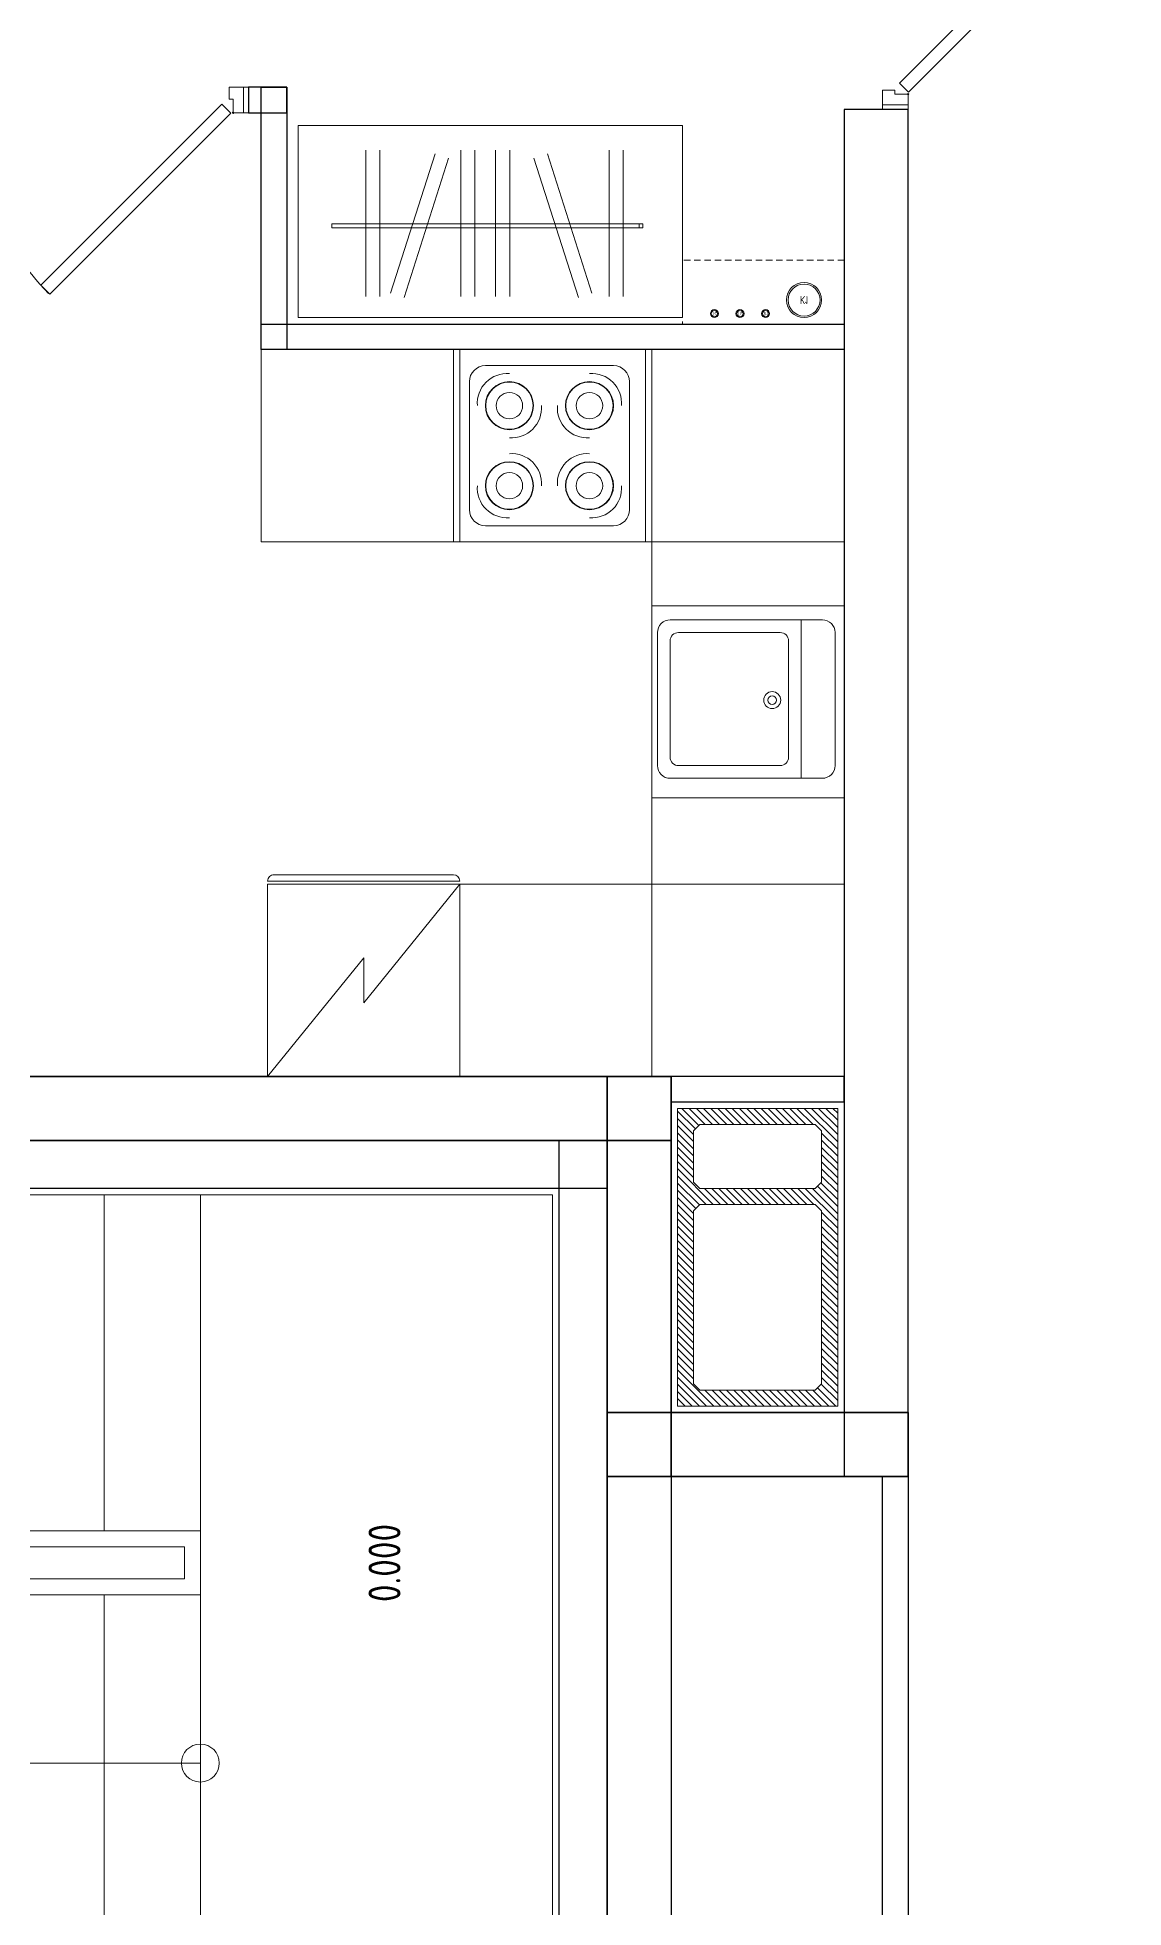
# Model space of a CAD drawing. Header units: millimetres. Extents: x 0 to 145404, y 0 to 194550.
# Drawn here: x 79207 to 82598, y 81850 to 87691 of the extents above; entities that cross this region are included whole.
import ezdxf
from ezdxf.enums import TextEntityAlignment as Align

# ---------------------------------------------------------------- set-up
doc = ezdxf.new("R2010")
doc.units = ezdxf.units.MM
doc.linetypes.add('200_ШТРИХ', pattern=[320, 200, -120])
doc.linetypes.add('HIDDEN2', pattern=[0.1875, 0.125, -0.0625])
for name, color, linetype, lineweight in [('АР - Вентблок', 36, 'Continuous', 9), ('АР - ВК', 126, 'Continuous', 13), ('АР - Двери', 126, 'Continuous', 9), ('АР - Лестница', 152, 'Continuous', 9), ('АР - Лестницы', 46, 'Continuous', 15), ('АР - Монолит', 56, 'Continuous', 30), ('АР - Обор. - Холодильник', 42, 'Continuous', 9), ('АР - Оборуд', 252, 'Continuous', 0), ('АР - Перегородки 80', 32, 'Continuous', 30), ('АР - утеплитель', 40, 'Continuous', 30)]:
    doc.layers.add(name, color=color, linetype=linetype, lineweight=lineweight)
doc.layers.add('АР - мебель', color=7, linetype='Continuous', lineweight=9, true_color=0x787878)
doc.styles.add('ГОСТ 2.304', font='CS_Gost2304.shx')

# ---------------------------------------------------------------- blocks, each defined once
blk = doc.blocks.new('*U47')
at = {"layer": 'АР - Лестницы'}
for points in [[(900, 0), (795.8, 98.8)], [(0, 0), (900, 0)], [(900, 0), (795.8, -98.8)]]:
    blk.add_lwpolyline(points, dxfattribs=at)
blk.add_circle((0, 0), 59.2, dxfattribs=at)
blk = doc.blocks.new('*U46')
at = {"layer": 'АР - Лестницы'}
for points in [[(2700, 0), (2595.8, 98.8)], [(0, 0), (2700, 0)], [(2700, 0), (2595.8, -98.8)]]:
    blk.add_lwpolyline(points, dxfattribs=at)
blk.add_circle((0, 0), 59.2, dxfattribs=at)
blk = doc.blocks.new('Лестница 3000')
at = {"layer": 'АР - Лестница', "ltscale": 100}
for p, q in [((1270, 2315.7), (2320, 3365.7)), ((1270, 2174.3), (2320, 3224.3))]:
    blk.add_line(p, q, dxfattribs=at)
at = {"layer": 'АР - Лестница', "linetype": 'HIDDEN2', "ltscale": 100}
blk.add_lwpolyline([(0, 4940), (2340, 4940), (2340, 0), (0, 0)], close=True, dxfattribs=at)
at = {"layer": 'АР - Лестница', "ltscale": 100}
for points in [[(20, 3820), (2320, 3820), (2320, 4920), (20, 4920)], [(20, 3820), (1070, 3820), (1070, 3520), (20, 3520)], [(1270, 3820), (2320, 3820), (2320, 3520), (1270, 3520)], [(1120, 1170), (1220, 1170), (1220, 3770), (1120, 3770)], [(20, 3520), (1070, 3520), (1070, 3220), (20, 3220)], [(20, 3220), (1070, 3220), (1070, 2920), (20, 2920)], [(20, 2920), (1070, 2920), (1070, 2620), (20, 2620)], [(20, 2620), (1070, 2620), (1070, 2320), (20, 2320)], [(20, 2320), (1070, 2320), (1070, 2020), (20, 2020)], [(20, 2020), (1070, 2020), (1070, 1720), (20, 1720)], [(1270, 2020), (2320, 2020), (2320, 1720), (1270, 1720)], [(20, 1720), (1070, 1720), (1070, 1420), (20, 1420)], [(1270, 1720), (2320, 1720), (2320, 1420), (1270, 1420)], [(20, 1420), (1070, 1420), (1070, 1120), (20, 1120)], [(1270, 1420), (2320, 1420), (2320, 1120), (1270, 1120)], [(2320, 1120), (2320, 20), (20, 20), (20, 1120)]]:
    blk.add_lwpolyline(points, close=True, dxfattribs=at)
for points in [[(1270, 2315.7), (1270, 3820), (1070, 3820), (1070, 1120), (1270, 1120), (1270, 2174.3)], [(2174.3, 3220), (1270, 3220), (1270, 3520), (2320, 3520), (2320, 3220), (2315.7, 3220)], [(1874.3, 2920), (1270, 2920), (1270, 3220), (2174.3, 3220)], [(2315.7, 3220), (2320, 3220), (2320, 2920), (2015.7, 2920)], [(1574.3, 2620), (1270, 2620), (1270, 2920), (1874.3, 2920)], [(2015.7, 2920), (2320, 2920), (2320, 2620), (1715.7, 2620)], [(1274.3, 2320), (1270, 2320), (1270, 2620), (1574.3, 2620)], [(1715.7, 2620), (2320, 2620), (2320, 2320), (1415.7, 2320)], [(1415.7, 2320), (2320, 2320), (2320, 2020), (1270, 2020), (1270, 2174.3)], [(1270, 2315.7), (1270, 2320), (1274.3, 2320)]]:
    blk.add_lwpolyline(points, dxfattribs=at)
at = {"layer": 'АР - Лестница', "xscale": -1}
for name, p, rotation in [('*U47', (1795, 3820), 89.99999999999993), ('*U46', (545, 1120), 270)]:
    blk.add_blockref(name, p, dxfattribs=dict(at, rotation=rotation))
at = {"layer": 'АР - Лестница', "ltscale": 100, "char_height": 100, "width": 674.876, "attachment_point": 5, "style": 'ГОСТ 2.304'}
for s, insert in [('3000', (1170, 4395)), ('0.000\\P', (1170, 545))]:
    blk.add_mtext(s, dxfattribs=dict(at, insert=insert))
blk = doc.blocks.new('Лестничная клетка Н1 9000 тип 12')
at = {"layer": 'АР - Монолит'}
for points in [[(740, -6160), (940, -6160), (940, -9200), (740, -9200)], [(0, -8150), (0, -7950), (940, -7950), (940, -8150)], [(740, -9200), (740, -9000), (6030, -9000), (6030, -9200)]]:
    blk.add_lwpolyline(points, close=True, dxfattribs=at)
at = {"layer": 'АР - Перегородки 80'}
blk.add_lwpolyline([(0, -7950), (0, -6360), (80, -6360), (80, -7950)], close=True, dxfattribs=at)
at = {"layer": 'АР - утеплитель'}
for points in [[(940, -6360), (1090, -6360), (1090, -9000), (940, -9000)], [(940, -9000), (940, -8850), (6030, -8850), (6030, -9000)]]:
    blk.add_lwpolyline(points, close=True, dxfattribs=at)
at = {"layer": 'АР - Лестница', "rotation": 270}
blk.add_blockref('Лестница 3000', (1090, -6510), dxfattribs=at)
blk = doc.blocks.new('*U206')
at = {"ltscale": 100}
for p, q in [((15, 37.5), (15, -42.5)), ((46, 37.5), (15, 37.5)), ((48, -4.5), (48, 35.5)), ((852, -4.5), (852, 37.5)), ((852, 37.5), (885, 37.5)), ((885, 37.5), (885, -42.5)), ((15, -42.5), (60, -42.5)), ((60, -4.5), (48, -4.5)), ((60, -42.5), (60, -4.5)), ((840, -42.5), (840, -4.5)), ((840, -4.5), (852, -4.5)), ((885, -42.5), (840, -42.5))]:
    blk.add_line(p, q, dxfattribs=at)
for points in [[(54.4, 38.9), (82.7, 10.6), (648, 575.9), (619.7, 604.2)], [(15, -42.5), (0, -42.5), (0, 37.5), (15, 37.5)], [(885, -42.5), (900, -42.5), (900, 37.5), (885, 37.5)]]:
    blk.add_lwpolyline(points, close=True, dxfattribs=at)
blk.add_circle((48, 37.5), 2, dxfattribs=at)
blk.add_arc((56.7, 37.5), 800, 0, 44.86495, dxfattribs=at)
blk = doc.blocks.new('*U79')
at = {"ltscale": 100}
for p, q in [((-1035, -37.5), (-1035, 42.5)), ((-1035, 42.5), (-990, 42.5)), ((-990, 4.5), (-1002, 4.5)), ((-1002, 4.5), (-1002, -37.5)), ((-990, 42.5), (-990, 4.5)), ((-15, 42.5), (-60, 42.5)), ((-60, 42.5), (-60, 4.5)), ((-60, 4.5), (-48, 4.5)), ((-48, 4.5), (-48, -35.5)), ((-15, -37.5), (-15, 42.5)), ((-1002, -37.5), (-1035, -37.5)), ((-46, -37.5), (-15, -37.5))]:
    blk.add_line(p, q, dxfattribs=at)
for points in [[(-1035, 42.5), (-1050, 42.5), (-1050, -37.5), (-1035, -37.5)], [(-15, 42.5), (0, 42.5), (0, -37.5), (-15, -37.5)], [(-54.4, -38.9), (-82.7, -10.6), (-754, -682), (-725.8, -710.3)]]:
    blk.add_lwpolyline(points, close=True, dxfattribs=at)
blk.add_circle((-48, -37.5), 2, dxfattribs=at)
blk.add_arc((-57.9, -37.5), 950, 180, 224.86495, dxfattribs=at)
blk = doc.blocks.new('k_22')
at = {"ltscale": 600}
for p, q in [((0, 600), (0, 0)), ((600, 600), (0, 600)), ((600, 0), (600, 600)), ((500, 550), (100, 550)), ((50, 500), (50, 100)), ((550, 100), (550, 500)), ((0, 0), (600, 0)), ((100, 50), (500, 50))]:
    blk.add_line(p, q, dxfattribs=at)
for centre in [(175, 425), (425, 425), (175, 175), (425, 175)]:
    blk.add_circle(centre, 75, dxfattribs=at)
for centre, radius, start, end in [((100, 500), 50, 90, 180), ((500, 500), 50, 0, 90), ((167.7, 432.3), 93, 85.49745, 184.50255), ((175, 425), 73.8, 0, 180), ((425, 425), 73.8, 0, 180), ((432.3, 432.3), 93, 355.49745, 94.50255), ((175, 425), 73.8, 180, 0), ((175, 425), 41.3, 0, 180), ((175, 425), 41.3, 180, 0), ((182.3, 417.7), 93, 265.49745, 4.50255), ((417.7, 417.7), 93, 175.49745, 274.50255), ((425, 425), 73.8, 180, 0), ((425, 425), 41.3, 0, 180), ((425, 425), 41.3, 180, 0), ((175, 175), 73.8, 0, 180), ((182.3, 182.3), 93, 355.49745, 94.50255), ((417.7, 182.3), 93, 85.49745, 184.50255), ((425, 175), 73.8, 0, 180), ((175, 175), 41.3, 0, 180), ((425, 175), 41.3, 0, 180), ((167.7, 167.7), 93, 175.49745, 274.50255), ((175, 175), 73.8, 180, 0), ((175, 175), 41.3, 180, 0), ((425, 175), 73.8, 180, 0), ((425, 175), 41.3, 180, 0), ((432.3, 167.7), 93, 265.49745, 4.50255), ((100, 100), 50, 180, 270), ((500, 100), 50, 270, 0)]:
    blk.add_arc(centre, radius, start, end, dxfattribs=at)
blk = doc.blocks.new('М15 600х600')
for p, q in [((-600, 600), (-600, 0)), ((-600, 600), (0, 600)), ((0, 600), (0, 0)), ((-556, 57), (-556, 532.2)), ((-516.4, 571.8), (-100.6, 571.8)), ((-61, 532.2), (-61, 57)), ((-556, 466.2), (-61, 466.2)), ((-490, 426.6), (-127, 426.6)), ((-516.4, 83.4), (-516.4, 400.2)), ((-100.6, 83.4), (-100.6, 400.2)), ((-61, 400.2), (-61, 83.4)), ((-600, 0), (0, 0)), ((-100.6, 17.4), (-516.4, 17.4)), ((-127, 57), (-490, 57))]:
    blk.add_line(p, q)
for centre, major_axis, start_param, end_param in [((-516.4, 532.2), (-28, 28), -0.785398, 0.785398), ((-100.6, 532.2), (28, 28), 5.497787, 7.068583), ((-490, 400.2), (-18.7, 18.7), -0.785398, 0.785398), ((-127, 400.2), (18.7, 18.7), 5.497787, 7.068583), ((-305.2, 375.6), (18.7, 18.7), 5.497787, 11.780972), ((-305.2, 375.6), (9.33, 9.33), 5.497787, 11.780972), ((-490, 83.4), (18.7, 18.7), 2.356194, 3.926991), ((-127, 83.4), (-18.7, 18.7), 2.356194, 3.926991), ((-516.4, 57), (28, 28), 2.356194, 3.926991), ((-100.6, 57), (-28, 28), 2.356194, 3.926991)]:
    blk.add_ellipse(centre, major_axis=major_axis, ratio=1, start_param=start_param, end_param=end_param)
blk = doc.blocks.new('холодильник')
at = {"layer": 'АР - Обор. - Холодильник'}
for p, q in [((0, 300), (0, -300)), ((600, 300), (0, 300)), ((600, -300), (600, 300)), ((610, 300), (610, -300)), ((610, 300), (610, 300)), ((630, -280), (630, 280)), ((0, -300), (600, -300)), ((610, -300), (610, -300))]:
    blk.add_line(p, q, dxfattribs=at)
blk.add_lwpolyline([(600, 300), (229.3, 0), (370.7, 0), (0, -300)], dxfattribs=at)
for centre, start, end in [((610, 280), 0, 90), ((610, -280), 270, 0)]:
    blk.add_arc(centre, 20, start, end, dxfattribs=at)
blk = doc.blocks.new('Ш03 600х1200')
for p, q in [((0, 600), (-1200, 600)), ((-1200, 0), (-1200, 600)), ((0, 0), (0, 600)), ((-988.5, 66), (-988.5, 522.9)), ((-944.2, 66), (-944.2, 522.9)), ((-911.1, 76.8), (-772.2, 512)), ((-868.9, 63.3), (-730, 498.6)), ((-692.1, 66), (-692.1, 522.9)), ((-647.8, 66), (-647.8, 522.9)), ((-583, 66), (-583, 522.9)), ((-538.7, 66), (-538.7, 522.9)), ((-324.4, 63.3), (-463.3, 498.6)), ((-282.2, 76.8), (-421.1, 512)), ((-228.6, 66), (-228.6, 522.9)), ((-184.3, 66), (-184.3, 522.9)), ((-123, 293.3), (-1094.4, 293.3)), ((-1094.4, 293.3), (-1094.4, 280.4)), ((-134.5, 293.3), (-228.9, 293.3)), ((-228.9, 293.3), (-228.9, 280.4)), ((-134.5, 280.4), (-134.5, 293.3)), ((-123, 280.4), (-123, 293.3)), ((-1094.4, 280.4), (-123, 280.4)), ((-228.9, 280.4), (-134.5, 280.4)), ((0, 0), (-1200, 0))]:
    blk.add_line(p, q)
blk = doc.blocks.new('Вентблок 930 х 500')
at = {"layer": 'АР - Вентблок', "lineweight": 5}
h = blk.add_hatch(dxfattribs=at)
h.set_pattern_fill('ANSI31', color=256, scale=5)
h.set_pattern_definition([(45, (-3927587.913, -709139.574), (-11.22532015, 11.22532015), [])])
h.paths.add_polyline_path([(-20, 950), (-520, 950), (-520, 20), (-20, 20)])
h.paths.add_polyline_path([(-450, 700), (-470, 720), (-470, 880), (-450, 900), (-90, 900), (-70, 880), (-70, 720), (-90, 700)], flags=16)
h.paths.add_polyline_path([(-90, 650), (-70, 630), (-70, 90), (-90, 70), (-450, 70), (-470, 90), (-470, 630), (-450, 650)], flags=16)
at = {"layer": 'АР - Вентблок', "linetype": '200_ШТРИХ', "lineweight": 5, "ltscale": 0.1}
blk.add_lwpolyline([(-540, 0), (-540, 970), (0, 970), (0, 0)], close=True, dxfattribs=at)
at = {"layer": 'АР - Вентблок', "linetype": 'ByBlock'}
for points in [[(-520, 20), (-520, 950), (-20, 950), (-20, 20)], [(-470, 720), (-470, 880), (-450, 900), (-90, 900), (-70, 880), (-70, 720), (-90, 700), (-450, 700)], [(-470, 90), (-470, 630), (-450, 650), (-90, 650), (-70, 630), (-70, 90), (-90, 70), (-450, 70)]]:
    blk.add_lwpolyline(points, close=True, dxfattribs=at)
blk = doc.blocks.new('Стояк ВК с циркуляцией')
at = {"layer": 'АР - ВК', "linetype": '200_ШТРИХ', "lineweight": 5, "ltscale": 0.1}
blk.add_lwpolyline([(-505, 0), (0, 0), (0, -200), (-505, -200)], close=True, dxfattribs=at)
at = {"layer": 'АР - ВК', "color": 1, "ltscale": 100}
for centre, radius in [((-405, -32.5), 12.5), ((-405, -32.5), 10), ((-325, -32.5), 12.5), ((-325, -32.5), 10)]:
    blk.add_circle(centre, radius, dxfattribs=at)
at = {"layer": 'АР - ВК', "color": 5, "ltscale": 100}
for radius in [12.5, 10]:
    blk.add_circle((-245, -32.5), radius, dxfattribs=at)
at = {"layer": 'АР - ВК', "color": 46, "ltscale": 100}
for radius in [55, 50]:
    blk.add_circle((-125, -75), radius, dxfattribs=at)
at = {"layer": 'АР - ВК', "color": 1, "ltscale": 100, "style": 'ГОСТ 2.304'}
for p in [(-405, -32.5), (-325, -32.5)]:
    blk.add_text('Т4', height=10, dxfattribs=at).set_placement(p, align=Align.MIDDLE_CENTER)
at = {"layer": 'АР - ВК', "color": 5, "ltscale": 100, "style": 'ГОСТ 2.304'}
blk.add_text('В1', height=10, dxfattribs=at).set_placement((-245, -32.5), align=Align.MIDDLE_CENTER)
at = {"layer": 'АР - ВК', "color": 46, "ltscale": 100, "style": 'ГОСТ 2.304'}
blk.add_text('К1', height=25, dxfattribs=at).set_placement((-125, -75), align=Align.MIDDLE_CENTER)
blk = doc.blocks.new('Блок 600 х 600')
at = {"layer": 'АР - мебель'}
blk.add_lwpolyline([(-600, 0), (0, 0), (0, 600), (-600, 600)], close=True, dxfattribs=at)
blk = doc.blocks.new('Квартира 1К 6300 тип 40')
at = {"layer": 'АР - Монолит'}
for points in [[(0, -7550), (0, -3280), (200, -3280), (200, -7550)], [(740, -6500), (740, -6300), (5650, -6300), (5650, -6500)], [(740, -7550), (740, -6300), (940, -6300), (940, -7550)], [(0, -7550), (0, -7350), (940, -7350), (940, -7550)]]:
    blk.add_lwpolyline(points, close=True, dxfattribs=at)
at = {"layer": 'АР - Оборуд'}
for points in [[(200, -4830), (200, -4630), (800, -4630), (800, -4830)], [(200, -5700), (200, -5430), (800, -5430), (800, -5700)]]:
    blk.add_lwpolyline(points, close=True, dxfattribs=at)
at = {"layer": 'АР - Перегородки 80'}
for points in [[(2060, -3210), (2060, -3290), (1940, -3290), (1940, -3210)], [(2020, -4030), (2020, -3210), (1940, -3210), (1940, -4030)], [(200, -4030), (2020, -4030), (2020, -3950), (200, -3950)], [(740, -6300), (740, -6380), (200, -6380), (200, -6300)]]:
    blk.add_lwpolyline(points, close=True, dxfattribs=at)
at = {"rotation": 180}
blk.add_blockref('Стояк ВК с циркуляцией', (200, -3950), dxfattribs=at)
for name, p in [('Блок 600 х 600', (800, -4630)), ('Блок 600 х 600', (1400, -4630)), ('Блок 600 х 600', (2020, -4630)), ('Блок 600 х 600', (800, -6300)), ('Блок 600 х 600', (1400, -6300)), ('Вентблок 930 х 500', (740, -7350))]:
    blk.add_blockref(name, p)
at = {"layer": 'АР - Двери', "rotation": 270}
blk.add_blockref('*U79', (37.5, -3280), dxfattribs=at)
at = {"layer": 'АР - Двери', "xscale": -1, "rotation": 180}
blk.add_blockref('*U206', (2060, -3252.5), dxfattribs=at)
at = {"layer": 'АР - мебель', "xscale": -1}
blk.add_blockref('Ш03 600х1200', (705, -3930), dxfattribs=at)
at = {"layer": 'АР - Оборуд', "xscale": -1}
for name, p, rotation in [('k_22', (820, -4630), 270), ('М15 600х600', (800, -5430), 90)]:
    blk.add_blockref(name, p, dxfattribs=dict(at, rotation=rotation))
at = {"layer": 'АР - Оборуд', "extrusion": (0, 0, -1), "xscale": -1, "zscale": -1, "rotation": 270}
blk.add_blockref('холодильник', (-1700, -6300), dxfattribs=at)
blk = doc.blocks.new('V_Section_3')
blk.add_blockref('Квартира 1К 6300 тип 40', (8950, -12600))
at = {"xscale": -1, "rotation": 180}
blk.add_blockref('Лестничная клетка Н1 9000 тип 12', (8950, -28100), dxfattribs=at)

msp = doc.modelspace()

# ---------------------------------------------------------------- block references
at = {"xscale": -1}
msp.add_blockref('V_Section_3', (90875.5, 103346.1, 0), dxfattribs=at)

doc.saveas('drawing.dxf')
